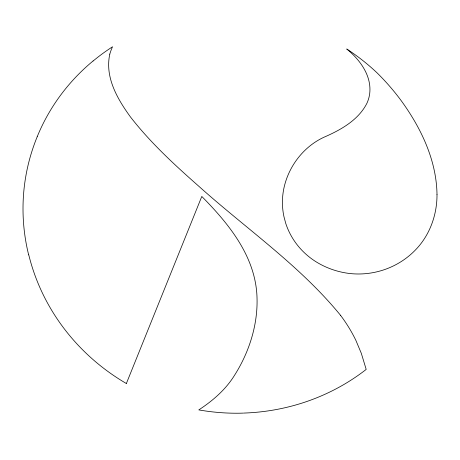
<?xml version="1.0" encoding="UTF-8"?>
<svg xmlns="http://www.w3.org/2000/svg" width="460" height="460" viewBox="0 0 460 460"><rect width="100%" height="100%" fill="white"/><g stroke="black" fill="none" stroke-linecap="round" stroke-linejoin="round"><path stroke-width="0.69" d="M109.802 54.136C104.69 77.194 117.392 98.923 130.421 116.903C150.362 142.612 174.392 164.726 198.726 186.179C246.267 228.85 299.943 265.541 340.572 315.347M126.391 383.45L201.796 196.449C228.022 223.037 253.816 254.334 256.789 293.152C258.836 321.937 249.97 350.876 234.646 375.113C225.785 389.551 212.825 400.712 198.8 409.906A207.874 197.622 13.8 0 0 240.494 413.195L242.834 413.12M93.104 60.996L97.79 57.236A208.466 198.346 14 0 1 112.545 46.776A48.283 46.471 58.3 0 0 109.79 54.13M243.42 413.091L245.174 413.017A210.019 199.824 13.8 0 0 366.177 369.426A41.434 36.972 1.9 0 0 365.752 367.954L361.318 353.343L355.913 340.446A161.678 143.324 12.7 0 0 340.561 315.353M28.646 254.863L27.83 251.442A208.69 198.496 14 0 1 30.446 156.17A212.635 202.239 13.1 0 1 37.203 136.741M37.197 136.735A208.69 198.542 13.9 0 1 93.081 60.967M126.35 383.513A209.427 199.203 13.8 0 1 28.761 254.846M437 194.31C437.167 214.538 429.933 234.905 415.817 249.573A75.82 71.628 -12.7 0 1 350.336 273.579C337.945 272.216 325.904 268.042 315.37 261.361A77.7 73.456 -12.9 0 1 285.758 223.433L283.975 216.769A75.578 71.472 -12.6 0 1 283.808 188.663C288.518 165.824 304.474 145.343 326.117 136.286C342.125 129.162 358.857 119.381 366.982 103.138A33.396 32.43 -36.8 0 0 369.713 93.524C371.772 75.664 359.916 59.714 346.748 49.007A208.006 197.955 13.6 0 1 376.987 72.783A233.076 220.242 16.9 0 1 401.511 101.091C421.147 128.231 436.465 160.252 437 194.31"/></g></svg>
